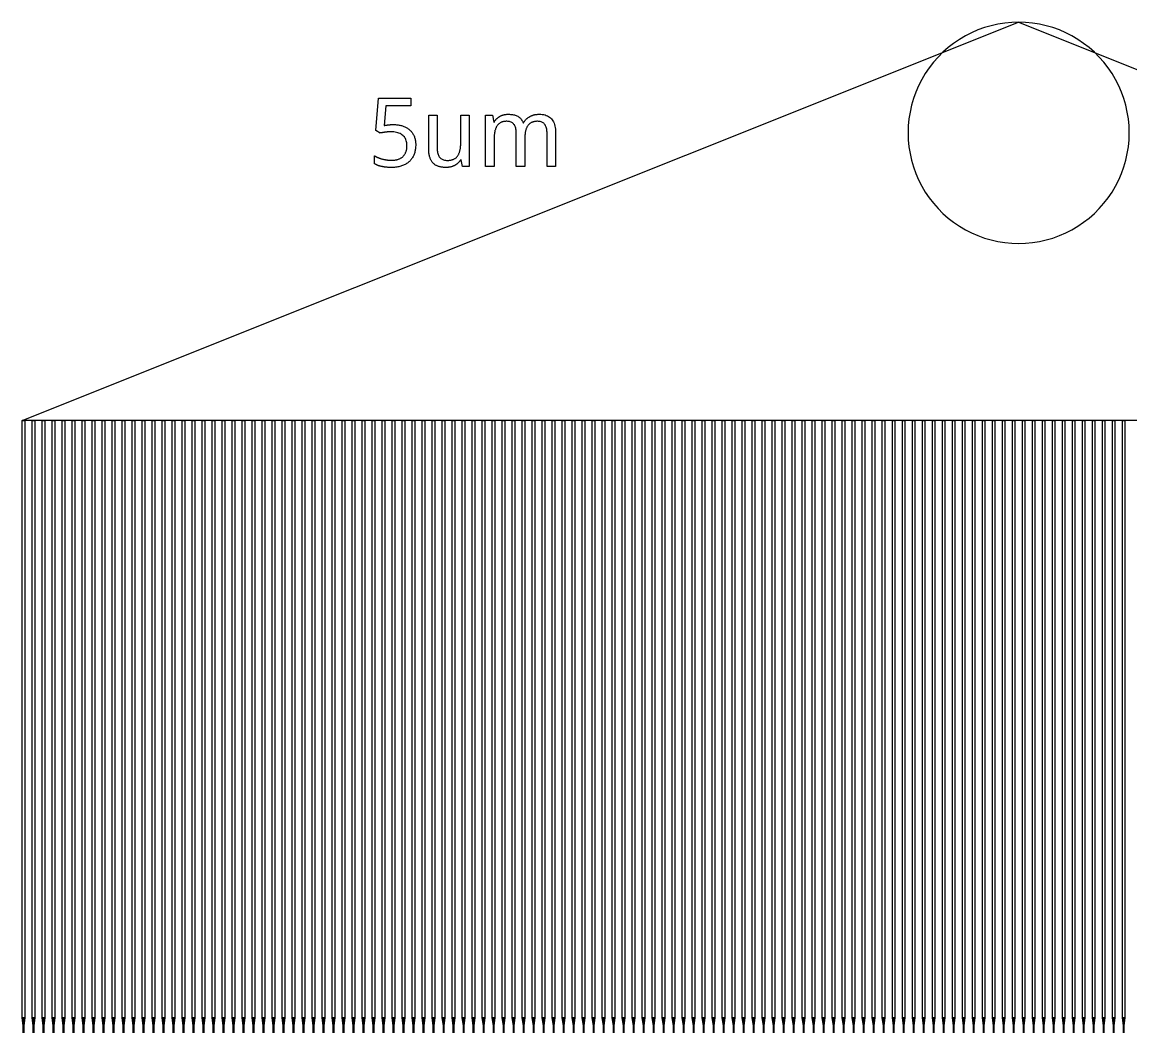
# Model space of a CAD drawing. Extents: x 0 to 762, y 0 to 762.
# Drawn here: x 266.5 to 393.9, y 379.9 to 495.3 of the extents above; entities that cross this region are included whole.
import ezdxf

# ---------------------------------------------------------------- set-up
doc = ezdxf.new("R2010")
doc.units = 0
doc.layers.get('0').update_dxf_attribs({"linetype": 'CONTINUOUS'})

msp = doc.modelspace()

# ---------------------------------------------------------------- linework, layer by layer
at = {"color": 0}
for points in [[(380.993, 495.29), (495.442, 449.572), (266.546, 449.572), (380.993, 495.29)], [(393.693, 482.592), (393.668, 483.389), (393.593, 484.183), (393.468, 484.971), (393.294, 485.75), (393.071, 486.515), (392.801, 487.267), (392.485, 487.999), (392.122, 488.71), (391.715, 489.396), (391.268, 490.056), (390.778, 490.686), (390.251, 491.285), (389.686, 491.849), (389.089, 492.376), (388.458, 492.865), (387.797, 493.314), (387.111, 493.719), (386.4, 494.082), (385.668, 494.399), (384.918, 494.669), (384.151, 494.892), (383.372, 495.067), (382.585, 495.19), (381.79, 495.265), (380.993, 495.29), (380.196, 495.265), (379.401, 495.19), (378.614, 495.067), (377.835, 494.892), (377.068, 494.669), (376.318, 494.399), (375.586, 494.082), (374.875, 493.719), (374.189, 493.314), (373.528, 492.865), (372.897, 492.376), (372.3, 491.849), (371.735, 491.285), (371.208, 490.686), (370.719, 490.056), (370.271, 489.396), (369.864, 488.71), (369.501, 487.999), (369.185, 487.267), (368.915, 486.515), (368.692, 485.75), (368.518, 484.971), (368.393, 484.183), (368.318, 483.389), (368.293, 482.592), (368.318, 481.794), (368.393, 481), (368.518, 480.211), (368.692, 479.433), (368.915, 478.667), (369.185, 477.917), (369.501, 477.183), (369.864, 476.474), (370.271, 475.786), (370.719, 475.126), (371.208, 474.496), (371.735, 473.897), (372.3, 473.333), (372.897, 472.806), (373.528, 472.317), (374.189, 471.868), (374.875, 471.463), (375.586, 471.1), (376.318, 470.783), (377.068, 470.512), (377.835, 470.29), (378.614, 470.117), (379.401, 469.992), (380.196, 469.917), (380.993, 469.892), (381.79, 469.917), (382.585, 469.992), (383.372, 470.117), (384.151, 470.29), (384.918, 470.512), (385.668, 470.783), (386.4, 471.1), (387.111, 471.463), (387.797, 471.868), (388.458, 472.317), (389.089, 472.806), (389.686, 473.333), (390.251, 473.897), (390.778, 474.496), (391.268, 475.126), (391.715, 475.786), (392.122, 476.474), (392.485, 477.183), (392.801, 477.917), (393.071, 478.667), (393.294, 479.433), (393.468, 480.211), (393.593, 481), (393.668, 481.794), (393.693, 482.592)], [(309.225, 483.536), (309.331, 483.535), (309.435, 483.531), (309.537, 483.524), (309.639, 483.512), (309.739, 483.499), (309.836, 483.482), (309.933, 483.463), (310.028, 483.44), (310.122, 483.415), (310.214, 483.386), (310.304, 483.356), (310.393, 483.322), (310.479, 483.286), (310.564, 483.247), (310.644, 483.206), (310.724, 483.16), (310.8, 483.113), (310.874, 483.061), (310.944, 483.008), (311.014, 482.951), (311.081, 482.892), (311.146, 482.829), (311.207, 482.764), (311.265, 482.697), (311.321, 482.626), (311.372, 482.553), (311.422, 482.476), (311.468, 482.397), (311.511, 482.315), (311.551, 482.232), (311.588, 482.144), (311.621, 482.054), (311.65, 481.961), (311.675, 481.867), (311.696, 481.768), (311.714, 481.668), (311.726, 481.564), (311.736, 481.458), (311.743, 481.349), (311.744, 481.238), (311.743, 481.117), (311.737, 480.997), (311.728, 480.882), (311.715, 480.768), (311.699, 480.657), (311.679, 480.547), (311.656, 480.442), (311.628, 480.338), (311.596, 480.236), (311.563, 480.136), (311.524, 480.04), (311.482, 479.947), (311.436, 479.857), (311.388, 479.769), (311.335, 479.686), (311.279, 479.604), (311.219, 479.526), (311.156, 479.451), (311.089, 479.379), (311.019, 479.31), (310.946, 479.243), (310.868, 479.181), (310.787, 479.121), (310.704, 479.064), (310.617, 479.01), (310.525, 478.96), (310.432, 478.912), (310.333, 478.868), (310.232, 478.826), (310.128, 478.789), (310.021, 478.754), (309.911, 478.725), (309.797, 478.699), (309.681, 478.675), (309.561, 478.656), (309.438, 478.64), (309.313, 478.628), (309.182, 478.618), (309.05, 478.613), (308.914, 478.611), (308.86, 478.611), (308.804, 478.613), (308.75, 478.614), (308.696, 478.615), (308.642, 478.618), (308.588, 478.621), (308.533, 478.625), (308.479, 478.629), (308.425, 478.633), (308.371, 478.637), (308.319, 478.644), (308.267, 478.65), (308.215, 478.657), (308.164, 478.664), (308.112, 478.672), (308.061, 478.681), (308.011, 478.689), (307.961, 478.699), (307.911, 478.708), (307.861, 478.718), (307.813, 478.729), (307.765, 478.739), (307.718, 478.75), (307.671, 478.762), (307.625, 478.775), (307.579, 478.789), (307.533, 478.803), (307.487, 478.817), (307.443, 478.832), (307.399, 478.847), (307.356, 478.864), (307.313, 478.881), (307.271, 478.899), (307.231, 478.917), (307.19, 478.935), (307.15, 478.954), (307.112, 478.974), (307.075, 478.993), (307.037, 479.014), (307.001, 479.036), (307.001, 479.96), (307.037, 479.935), (307.075, 479.911), (307.114, 479.887), (307.153, 479.865), (307.194, 479.843), (307.236, 479.821), (307.279, 479.8), (307.324, 479.779), (307.368, 479.758), (307.415, 479.739), (307.464, 479.721), (307.513, 479.701), (307.563, 479.685), (307.612, 479.667), (307.662, 479.65), (307.713, 479.635), (307.764, 479.619), (307.815, 479.606), (307.868, 479.592), (307.921, 479.578), (307.972, 479.565), (308.025, 479.553), (308.078, 479.542), (308.131, 479.531), (308.183, 479.521), (308.236, 479.511), (308.289, 479.501), (308.342, 479.492), (308.394, 479.483), (308.447, 479.476), (308.5, 479.469), (308.553, 479.464), (308.604, 479.46), (308.654, 479.456), (308.704, 479.451), (308.753, 479.449), (308.801, 479.447), (308.849, 479.444), (308.896, 479.444), (308.94, 479.444), (309.025, 479.444), (309.107, 479.447), (309.188, 479.453), (309.265, 479.46), (309.342, 479.468), (309.417, 479.479), (309.49, 479.492), (309.561, 479.506), (309.631, 479.522), (309.699, 479.54), (309.764, 479.563), (309.828, 479.586), (309.889, 479.611), (309.949, 479.639), (310.006, 479.669), (310.061, 479.701), (310.114, 479.736), (310.165, 479.772), (310.215, 479.811), (310.263, 479.851), (310.307, 479.894), (310.35, 479.94), (310.39, 479.988), (310.429, 480.037), (310.467, 480.089), (310.5, 480.142), (310.533, 480.199), (310.563, 480.256), (310.59, 480.317), (310.617, 480.378), (310.64, 480.443), (310.661, 480.51), (310.679, 480.579), (310.696, 480.651), (310.71, 480.725), (310.721, 480.801), (310.729, 480.881), (310.735, 480.961), (310.739, 481.044), (310.74, 481.131), (310.735, 481.281), (310.721, 481.424), (310.697, 481.558), (310.664, 481.686), (310.622, 481.807), (310.569, 481.921), (310.508, 482.026), (310.438, 482.125), (310.357, 482.217), (310.268, 482.301), (310.168, 482.379), (310.061, 482.449), (309.946, 482.51), (309.821, 482.563), (309.688, 482.607), (309.546, 482.644), (309.394, 482.672), (309.236, 482.693), (309.068, 482.706), (308.893, 482.71), (308.862, 482.71), (308.833, 482.708), (308.803, 482.708), (308.772, 482.707), (308.74, 482.706), (308.708, 482.704), (308.676, 482.701), (308.643, 482.699), (308.61, 482.696), (308.575, 482.693), (308.542, 482.692), (308.508, 482.689), (308.475, 482.686), (308.442, 482.683), (308.408, 482.681), (308.374, 482.676), (308.34, 482.674), (308.306, 482.669), (308.271, 482.665), (308.237, 482.661), (308.204, 482.657), (308.171, 482.653), (308.138, 482.647), (308.106, 482.643), (308.074, 482.639), (308.042, 482.633), (308.01, 482.628), (307.978, 482.624), (307.946, 482.618), (307.915, 482.613), (307.885, 482.608), (307.856, 482.604), (307.828, 482.6), (307.8, 482.596), (307.774, 482.592), (307.749, 482.588), (307.722, 482.583), (307.699, 482.578), (307.675, 482.574), (307.651, 482.569), (307.168, 482.876), (307.464, 486.571), (311.169, 486.571), (311.169, 485.679), (308.313, 485.679), (308.103, 483.429), (308.139, 483.436), (308.176, 483.443), (308.215, 483.449), (308.257, 483.456), (308.301, 483.463), (308.347, 483.469), (308.396, 483.476), (308.447, 483.485), (308.499, 483.492), (308.554, 483.499), (308.612, 483.506), (308.672, 483.512), (308.733, 483.518), (308.799, 483.524), (308.864, 483.528), (308.932, 483.531), (309.003, 483.533), (309.075, 483.535), (309.149, 483.536), (309.225, 483.536)], [(317.11, 478.718), (316.965, 479.508), (316.911, 479.508), (316.885, 479.463), (316.856, 479.418), (316.826, 479.375), (316.796, 479.333), (316.764, 479.292), (316.731, 479.253), (316.697, 479.214), (316.662, 479.176), (316.626, 479.14), (316.589, 479.106), (316.553, 479.072), (316.515, 479.04), (316.476, 479.01), (316.438, 478.981), (316.397, 478.953), (316.357, 478.925), (316.315, 478.899), (316.274, 478.874), (316.231, 478.849), (316.186, 478.826), (316.142, 478.806), (316.097, 478.785), (316.051, 478.767), (316.006, 478.749), (315.96, 478.732), (315.912, 478.717), (315.865, 478.701), (315.817, 478.689), (315.768, 478.676), (315.719, 478.665), (315.669, 478.654), (315.619, 478.646), (315.569, 478.637), (315.519, 478.631), (315.469, 478.625), (315.418, 478.619), (315.368, 478.617), (315.317, 478.614), (315.265, 478.611), (315.214, 478.611), (315.118, 478.613), (315.024, 478.617), (314.932, 478.622), (314.842, 478.631), (314.756, 478.642), (314.671, 478.656), (314.588, 478.672), (314.508, 478.69), (314.431, 478.711), (314.354, 478.735), (314.282, 478.761), (314.211, 478.79), (314.143, 478.821), (314.078, 478.856), (314.015, 478.893), (313.954, 478.933), (313.896, 478.976), (313.84, 479.022), (313.787, 479.071), (313.737, 479.121), (313.689, 479.175), (313.643, 479.232), (313.6, 479.293), (313.558, 479.356), (313.519, 479.421), (313.483, 479.489), (313.449, 479.561), (313.418, 479.635), (313.388, 479.713), (313.361, 479.793), (313.338, 479.876), (313.317, 479.963), (313.299, 480.051), (313.282, 480.144), (313.268, 480.24), (313.257, 480.339), (313.249, 480.44), (313.243, 480.546), (313.239, 480.654), (313.237, 480.765), (313.237, 484.617), (314.215, 484.617), (314.215, 480.818), (314.218, 480.682), (314.226, 480.553), (314.24, 480.431), (314.261, 480.317), (314.286, 480.208), (314.318, 480.107), (314.354, 480.012), (314.397, 479.925), (314.446, 479.844), (314.5, 479.771), (314.56, 479.706), (314.626, 479.646), (314.699, 479.593), (314.778, 479.549), (314.862, 479.51), (314.954, 479.478), (315.051, 479.454), (315.154, 479.436), (315.264, 479.426), (315.381, 479.422), (315.467, 479.424), (315.549, 479.428), (315.629, 479.435), (315.707, 479.444), (315.781, 479.457), (315.853, 479.472), (315.921, 479.49), (315.987, 479.511), (316.05, 479.535), (316.111, 479.563), (316.169, 479.592), (316.225, 479.624), (316.278, 479.657), (316.329, 479.694), (316.376, 479.733), (316.424, 479.776), (316.467, 479.821), (316.508, 479.868), (316.547, 479.918), (316.583, 479.969), (316.619, 480.026), (316.653, 480.085), (316.683, 480.146), (316.713, 480.21), (316.74, 480.275), (316.764, 480.343), (316.787, 480.414), (316.807, 480.488), (316.825, 480.564), (316.842, 480.642), (316.857, 480.722), (316.871, 480.806), (316.883, 480.89), (316.893, 480.978), (316.901, 481.068), (316.91, 481.161), (316.915, 481.256), (316.919, 481.353), (316.921, 481.453), (316.922, 481.554), (316.922, 484.617), (317.9, 484.617), (317.9, 478.718), (317.11, 478.718)], [(326.832, 478.718), (326.832, 482.517), (326.829, 482.653), (326.821, 482.782), (326.808, 482.904), (326.789, 483.018), (326.765, 483.126), (326.735, 483.228), (326.7, 483.322), (326.66, 483.41), (326.614, 483.49), (326.564, 483.564), (326.507, 483.629), (326.444, 483.689), (326.375, 483.742), (326.301, 483.786), (326.221, 483.825), (326.135, 483.857), (326.043, 483.881), (325.944, 483.899), (325.84, 483.908), (325.731, 483.912), (325.654, 483.911), (325.579, 483.907), (325.506, 483.901), (325.436, 483.892), (325.368, 483.881), (325.303, 483.867), (325.24, 483.85), (325.179, 483.831), (325.121, 483.808), (325.065, 483.783), (325.011, 483.758), (324.96, 483.729), (324.91, 483.699), (324.861, 483.665), (324.815, 483.629), (324.771, 483.59), (324.729, 483.55), (324.689, 483.507), (324.65, 483.461), (324.614, 483.412), (324.581, 483.364), (324.549, 483.311), (324.518, 483.257), (324.49, 483.2), (324.464, 483.14), (324.44, 483.079), (324.418, 483.014), (324.397, 482.947), (324.378, 482.878), (324.361, 482.806), (324.346, 482.733), (324.332, 482.658), (324.319, 482.581), (324.31, 482.5), (324.301, 482.418), (324.293, 482.333), (324.287, 482.247), (324.283, 482.158), (324.282, 482.067), (324.281, 481.974), (324.281, 478.718), (323.297, 478.718), (323.297, 482.517), (323.294, 482.653), (323.287, 482.782), (323.274, 482.904), (323.254, 483.019), (323.231, 483.126), (323.201, 483.228), (323.167, 483.322), (323.126, 483.41), (323.081, 483.49), (323.029, 483.564), (322.974, 483.629), (322.912, 483.689), (322.844, 483.742), (322.771, 483.787), (322.69, 483.825), (322.606, 483.857), (322.514, 483.881), (322.415, 483.899), (322.311, 483.91), (322.201, 483.912), (322.121, 483.911), (322.042, 483.907), (321.965, 483.9), (321.893, 483.89), (321.822, 483.878), (321.754, 483.863), (321.689, 483.844), (321.626, 483.824), (321.567, 483.8), (321.51, 483.772), (321.454, 483.743), (321.401, 483.711), (321.351, 483.676), (321.303, 483.64), (321.257, 483.6), (321.213, 483.557), (321.171, 483.511), (321.131, 483.464), (321.093, 483.412), (321.058, 483.36), (321.025, 483.303), (320.994, 483.244), (320.967, 483.183), (320.939, 483.121), (320.914, 483.054), (320.892, 482.986), (320.869, 482.915), (320.85, 482.842), (320.832, 482.767), (320.817, 482.688), (320.803, 482.607), (320.792, 482.524), (320.781, 482.439), (320.772, 482.351), (320.764, 482.261), (320.757, 482.168), (320.753, 482.074), (320.749, 481.976), (320.747, 481.876), (320.746, 481.775), (320.746, 478.718), (319.769, 478.718), (319.769, 484.617), (320.564, 484.617), (320.703, 483.821), (320.757, 483.821), (320.783, 483.867), (320.811, 483.911), (320.839, 483.954), (320.868, 483.996), (320.899, 484.036), (320.929, 484.075), (320.961, 484.113), (320.994, 484.15), (321.028, 484.185), (321.064, 484.218), (321.099, 484.253), (321.136, 484.285), (321.172, 484.317), (321.21, 484.347), (321.249, 484.376), (321.287, 484.404), (321.328, 484.431), (321.368, 484.456), (321.408, 484.481), (321.45, 484.503), (321.493, 484.525), (321.537, 484.546), (321.581, 484.565), (321.625, 484.585), (321.671, 484.601), (321.715, 484.618), (321.761, 484.632), (321.807, 484.646), (321.854, 484.658), (321.901, 484.669), (321.95, 484.681), (321.999, 484.689), (322.047, 484.697), (322.096, 484.704), (322.144, 484.71), (322.193, 484.715), (322.242, 484.719), (322.292, 484.721), (322.34, 484.724), (322.39, 484.724), (322.517, 484.721), (322.639, 484.714), (322.757, 484.703), (322.871, 484.686), (322.979, 484.664), (323.085, 484.639), (323.185, 484.608), (323.281, 484.572), (323.372, 484.532), (323.458, 484.488), (323.543, 484.438), (323.622, 484.382), (323.696, 484.321), (323.767, 484.256), (323.832, 484.183), (323.893, 484.107), (323.95, 484.025), (324.001, 483.938), (324.05, 483.844), (324.093, 483.746), (324.136, 483.746), (324.164, 483.796), (324.193, 483.844), (324.224, 483.892), (324.256, 483.938), (324.289, 483.981), (324.322, 484.024), (324.357, 484.065), (324.393, 484.106), (324.431, 484.144), (324.468, 484.181), (324.508, 484.217), (324.55, 484.251), (324.59, 484.285), (324.633, 484.317), (324.675, 484.347), (324.718, 484.376), (324.763, 484.406), (324.807, 484.432), (324.853, 484.457), (324.899, 484.482), (324.946, 484.506), (324.993, 484.529), (325.042, 484.55), (325.09, 484.571), (325.14, 484.589), (325.19, 484.607), (325.24, 484.624), (325.29, 484.639), (325.342, 484.651), (325.393, 484.664), (325.444, 484.676), (325.496, 484.686), (325.549, 484.694), (325.6, 484.703), (325.653, 484.708), (325.706, 484.714), (325.758, 484.718), (325.811, 484.721), (325.865, 484.724), (325.919, 484.724), (326.103, 484.718), (326.276, 484.703), (326.44, 484.678), (326.596, 484.642), (326.742, 484.594), (326.879, 484.537), (327.006, 484.471), (327.124, 484.393), (327.232, 484.306), (327.332, 484.208), (327.422, 484.1), (327.504, 483.979), (327.575, 483.846), (327.638, 483.701), (327.69, 483.543), (327.733, 483.374), (327.767, 483.19), (327.79, 482.996), (327.804, 482.789), (327.81, 482.569), (327.81, 478.718), (326.832, 478.718)], [(266.546, 449.572), (266.846, 449.572), (266.846, 380.993), (266.546, 380.993), (266.546, 449.572)], [(267.694, 449.572), (267.994, 449.572), (267.994, 380.993), (267.694, 380.993), (267.694, 449.572)], [(268.843, 449.572), (269.143, 449.572), (269.143, 380.993), (268.843, 380.993), (268.843, 449.572)], [(269.992, 449.572), (270.292, 449.572), (270.292, 380.993), (269.992, 380.993), (269.992, 449.572)], [(271.14, 449.572), (271.44, 449.572), (271.44, 380.993), (271.14, 380.993), (271.14, 449.572)], [(272.289, 449.572), (272.589, 449.572), (272.589, 380.993), (272.289, 380.993), (272.289, 449.572)], [(273.438, 449.572), (273.737, 449.572), (273.737, 380.993), (273.438, 380.993), (273.438, 449.572)], [(274.586, 449.572), (274.886, 449.572), (274.886, 380.993), (274.586, 380.993), (274.586, 449.572)], [(275.735, 449.572), (276.035, 449.572), (276.035, 380.993), (275.735, 380.993), (275.735, 449.572)], [(276.883, 449.572), (277.183, 449.572), (277.183, 380.993), (276.883, 380.993), (276.883, 449.572)], [(278.032, 449.572), (278.332, 449.572), (278.332, 380.993), (278.032, 380.993), (278.032, 449.572)], [(279.181, 449.572), (279.481, 449.572), (279.481, 380.993), (279.181, 380.993), (279.181, 449.572)], [(280.329, 449.572), (280.629, 449.572), (280.629, 380.993), (280.329, 380.993), (280.329, 449.572)], [(281.479, 449.572), (281.779, 449.572), (281.779, 380.993), (281.479, 380.993), (281.479, 449.572)], [(282.628, 449.572), (282.928, 449.572), (282.928, 380.993), (282.628, 380.993), (282.628, 449.572)], [(283.776, 449.572), (284.076, 449.572), (284.076, 380.993), (283.776, 380.993), (283.776, 449.572)], [(284.925, 449.572), (285.225, 449.572), (285.225, 380.993), (284.925, 380.993), (284.925, 449.572)], [(286.074, 449.572), (286.374, 449.572), (286.374, 380.993), (286.074, 380.993), (286.074, 449.572)], [(287.222, 449.572), (287.522, 449.572), (287.522, 380.993), (287.222, 380.993), (287.222, 449.572)], [(288.371, 449.572), (288.671, 449.572), (288.671, 380.993), (288.371, 380.993), (288.371, 449.572)], [(289.519, 449.572), (289.819, 449.572), (289.819, 380.993), (289.519, 380.993), (289.519, 449.572)], [(290.668, 449.572), (290.968, 449.572), (290.968, 380.993), (290.668, 380.993), (290.668, 449.572)], [(291.817, 449.572), (292.117, 449.572), (292.117, 380.993), (291.817, 380.993), (291.817, 449.572)], [(292.965, 449.572), (293.265, 449.572), (293.265, 380.993), (292.965, 380.993), (292.965, 449.572)], [(294.114, 449.572), (294.414, 449.572), (294.414, 380.993), (294.114, 380.993), (294.114, 449.572)], [(295.264, 449.572), (295.564, 449.572), (295.564, 380.993), (295.264, 380.993), (295.264, 449.572)], [(296.412, 449.572), (296.713, 449.572), (296.713, 380.993), (296.412, 380.993), (296.412, 449.572)], [(297.561, 449.572), (297.861, 449.572), (297.861, 380.993), (297.561, 380.993), (297.561, 449.572)], [(298.71, 449.572), (299.01, 449.572), (299.01, 380.993), (298.71, 380.993), (298.71, 449.572)], [(299.858, 449.572), (300.158, 449.572), (300.158, 380.993), (299.858, 380.993), (299.858, 449.572)], [(301.007, 449.572), (301.307, 449.572), (301.307, 380.993), (301.007, 380.993), (301.007, 449.572)], [(302.156, 449.572), (302.456, 449.572), (302.456, 380.993), (302.156, 380.993), (302.156, 449.572)], [(303.304, 449.572), (303.604, 449.572), (303.604, 380.993), (303.304, 380.993), (303.304, 449.572)], [(304.453, 449.572), (304.753, 449.572), (304.753, 380.993), (304.453, 380.993), (304.453, 449.572)], [(305.601, 449.572), (305.901, 449.572), (305.901, 380.993), (305.601, 380.993), (305.601, 449.572)], [(306.75, 449.572), (307.05, 449.572), (307.05, 380.993), (306.75, 380.993), (306.75, 449.572)], [(307.899, 449.572), (308.199, 449.572), (308.199, 380.993), (307.899, 380.993), (307.899, 449.572)], [(309.047, 449.572), (309.349, 449.572), (309.349, 380.993), (309.047, 380.993), (309.047, 449.572)], [(310.197, 449.572), (310.497, 449.572), (310.497, 380.993), (310.197, 380.993), (310.197, 449.572)], [(311.346, 449.572), (311.646, 449.572), (311.646, 380.993), (311.346, 380.993), (311.346, 449.572)], [(312.494, 449.572), (312.794, 449.572), (312.794, 380.993), (312.494, 380.993), (312.494, 449.572)], [(313.643, 449.572), (313.943, 449.572), (313.943, 380.993), (313.643, 380.993), (313.643, 449.572)], [(314.792, 449.572), (315.092, 449.572), (315.092, 380.993), (314.792, 380.993), (314.792, 449.572)], [(315.94, 449.572), (316.24, 449.572), (316.24, 380.993), (315.94, 380.993), (315.94, 449.572)], [(317.089, 449.572), (317.389, 449.572), (317.389, 380.993), (317.089, 380.993), (317.089, 449.572)], [(318.237, 449.572), (318.537, 449.572), (318.537, 380.993), (318.237, 380.993), (318.237, 449.572)], [(319.386, 449.572), (319.686, 449.572), (319.686, 380.993), (319.386, 380.993), (319.386, 449.572)], [(320.535, 449.572), (320.835, 449.572), (320.835, 380.993), (320.535, 380.993), (320.535, 449.572)], [(321.683, 449.572), (321.983, 449.572), (321.983, 380.993), (321.683, 380.993), (321.683, 449.572)], [(322.832, 449.572), (323.132, 449.572), (323.132, 380.993), (322.832, 380.993), (322.832, 449.572)], [(323.982, 449.572), (324.282, 449.572), (324.282, 380.993), (323.982, 380.993), (323.982, 449.572)], [(325.131, 449.572), (325.431, 449.572), (325.431, 380.993), (325.131, 380.993), (325.131, 449.572)], [(326.279, 449.572), (326.579, 449.572), (326.579, 380.993), (326.279, 380.993), (326.279, 449.572)], [(327.428, 449.572), (327.728, 449.572), (327.728, 380.993), (327.428, 380.993), (327.428, 449.572)], [(328.576, 449.572), (328.876, 449.572), (328.876, 380.993), (328.576, 380.993), (328.576, 449.572)], [(329.725, 449.572), (330.025, 449.572), (330.025, 380.993), (329.725, 380.993), (329.725, 449.572)], [(330.874, 449.572), (331.174, 449.572), (331.174, 380.993), (330.874, 380.993), (330.874, 449.572)], [(332.022, 449.572), (332.322, 449.572), (332.322, 380.993), (332.022, 380.993), (332.022, 449.572)], [(333.171, 449.572), (333.471, 449.572), (333.471, 380.993), (333.171, 380.993), (333.171, 449.572)], [(334.319, 449.572), (334.619, 449.572), (334.619, 380.993), (334.319, 380.993), (334.319, 449.572)], [(335.468, 449.572), (335.768, 449.572), (335.768, 380.993), (335.468, 380.993), (335.468, 449.572)], [(336.617, 449.572), (336.917, 449.572), (336.917, 380.993), (336.617, 380.993), (336.617, 449.572)], [(337.765, 449.572), (338.067, 449.572), (338.067, 380.993), (337.765, 380.993), (337.765, 449.572)], [(338.915, 449.572), (339.215, 449.572), (339.215, 380.993), (338.915, 380.993), (338.915, 449.572)], [(340.064, 449.572), (340.364, 449.572), (340.364, 380.993), (340.064, 380.993), (340.064, 449.572)], [(341.213, 449.572), (341.513, 449.572), (341.513, 380.993), (341.213, 380.993), (341.213, 449.572)], [(342.361, 449.572), (342.661, 449.572), (342.661, 380.993), (342.361, 380.993), (342.361, 449.572)], [(343.51, 449.572), (343.81, 449.572), (343.81, 380.993), (343.51, 380.993), (343.51, 449.572)], [(344.658, 449.572), (344.958, 449.572), (344.958, 380.993), (344.658, 380.993), (344.658, 449.572)], [(345.807, 449.572), (346.107, 449.572), (346.107, 380.993), (345.807, 380.993), (345.807, 449.572)], [(346.956, 449.572), (347.256, 449.572), (347.256, 380.993), (346.956, 380.993), (346.956, 449.572)], [(348.104, 449.572), (348.404, 449.572), (348.404, 380.993), (348.104, 380.993), (348.104, 449.572)], [(349.253, 449.572), (349.553, 449.572), (349.553, 380.993), (349.253, 380.993), (349.253, 449.572)], [(350.401, 449.572), (350.701, 449.572), (350.701, 380.993), (350.401, 380.993), (350.401, 449.572)], [(351.55, 449.572), (351.85, 449.572), (351.85, 380.993), (351.55, 380.993), (351.55, 449.572)], [(352.7, 449.572), (353, 449.572), (353, 380.993), (352.7, 380.993), (352.7, 449.572)], [(353.849, 449.572), (354.149, 449.572), (354.149, 380.993), (353.849, 380.993), (353.849, 449.572)], [(354.997, 449.572), (355.297, 449.572), (355.297, 380.993), (354.997, 380.993), (354.997, 449.572)], [(356.146, 449.572), (356.446, 449.572), (356.446, 380.993), (356.146, 380.993), (356.146, 449.572)], [(357.294, 449.572), (357.594, 449.572), (357.594, 380.993), (357.294, 380.993), (357.294, 449.572)], [(358.443, 449.572), (358.743, 449.572), (358.743, 380.993), (358.443, 380.993), (358.443, 449.572)], [(359.592, 449.572), (359.892, 449.572), (359.892, 380.993), (359.592, 380.993), (359.592, 449.572)], [(360.74, 449.572), (361.04, 449.572), (361.04, 380.993), (360.74, 380.993), (360.74, 449.572)], [(361.889, 449.572), (362.189, 449.572), (362.189, 380.993), (361.889, 380.993), (361.889, 449.572)], [(363.037, 449.572), (363.338, 449.572), (363.338, 380.993), (363.037, 380.993), (363.037, 449.572)], [(364.186, 449.572), (364.486, 449.572), (364.486, 380.993), (364.186, 380.993), (364.186, 449.572)], [(365.335, 449.572), (365.635, 449.572), (365.635, 380.993), (365.335, 380.993), (365.335, 449.572)], [(366.485, 449.572), (366.785, 449.572), (366.785, 380.993), (366.485, 380.993), (366.485, 449.572)], [(367.633, 449.572), (367.933, 449.572), (367.933, 380.993), (367.633, 380.993), (367.633, 449.572)], [(368.782, 449.572), (369.082, 449.572), (369.082, 380.993), (368.782, 380.993), (368.782, 449.572)], [(369.931, 449.572), (370.231, 449.572), (370.231, 380.993), (369.931, 380.993), (369.931, 449.572)], [(371.079, 449.572), (371.379, 449.572), (371.379, 380.993), (371.079, 380.993), (371.079, 449.572)], [(372.228, 449.572), (372.528, 449.572), (372.528, 380.993), (372.228, 380.993), (372.228, 449.572)], [(373.376, 449.572), (373.676, 449.572), (373.676, 380.993), (373.376, 380.993), (373.376, 449.572)], [(374.525, 449.572), (374.825, 449.572), (374.825, 380.993), (374.525, 380.993), (374.525, 449.572)], [(375.674, 449.572), (375.974, 449.572), (375.974, 380.993), (375.674, 380.993), (375.674, 449.572)], [(376.822, 449.572), (377.122, 449.572), (377.122, 380.993), (376.822, 380.993), (376.822, 449.572)], [(377.971, 449.572), (378.271, 449.572), (378.271, 380.993), (377.971, 380.993), (377.971, 449.572)], [(379.119, 449.572), (379.419, 449.572), (379.419, 380.993), (379.119, 380.993), (379.119, 449.572)], [(380.268, 449.572), (380.568, 449.572), (380.568, 380.993), (380.268, 380.993), (380.268, 449.572)], [(381.418, 449.572), (381.718, 449.572), (381.718, 380.993), (381.418, 380.993), (381.418, 449.572)], [(382.567, 449.572), (382.867, 449.572), (382.867, 380.993), (382.567, 380.993), (382.567, 449.572)], [(383.715, 449.572), (384.015, 449.572), (384.015, 380.993), (383.715, 380.993), (383.715, 449.572)], [(384.864, 449.572), (385.164, 449.572), (385.164, 380.993), (384.864, 380.993), (384.864, 449.572)], [(386.013, 449.572), (386.313, 449.572), (386.313, 380.993), (386.013, 380.993), (386.013, 449.572)], [(387.161, 449.572), (387.461, 449.572), (387.461, 380.993), (387.161, 380.993), (387.161, 449.572)], [(388.31, 449.572), (388.61, 449.572), (388.61, 380.993), (388.31, 380.993), (388.31, 449.572)], [(389.458, 449.572), (389.758, 449.572), (389.758, 380.993), (389.458, 380.993), (389.458, 449.572)], [(390.607, 449.572), (390.907, 449.572), (390.907, 380.993), (390.607, 380.993), (390.607, 449.572)], [(391.756, 449.572), (392.056, 449.572), (392.056, 380.993), (391.756, 380.993), (391.756, 449.572)], [(392.904, 449.572), (393.204, 449.572), (393.204, 380.993), (392.904, 380.993), (392.904, 449.572)], [(266.546, 380.993), (266.846, 380.993), (266.721, 380.093), (266.671, 380.093), (266.546, 380.993)], [(266.671, 380.993), (266.721, 380.993), (266.721, 378.893), (266.671, 378.893), (266.671, 380.993)], [(267.694, 380.993), (267.994, 380.993), (267.869, 380.093), (267.819, 380.093), (267.694, 380.993)], [(267.819, 380.993), (267.869, 380.993), (267.869, 378.893), (267.819, 378.893), (267.819, 380.993)], [(268.843, 380.993), (269.143, 380.993), (269.018, 380.093), (268.968, 380.093), (268.843, 380.993)], [(268.968, 380.993), (269.018, 380.993), (269.018, 378.893), (268.968, 378.893), (268.968, 380.993)], [(269.992, 380.993), (270.292, 380.993), (270.167, 380.093), (270.117, 380.093), (269.992, 380.993)], [(270.117, 380.993), (270.167, 380.993), (270.167, 378.893), (270.117, 378.893), (270.117, 380.993)], [(271.14, 380.993), (271.44, 380.993), (271.315, 380.093), (271.265, 380.093), (271.14, 380.993)], [(271.265, 380.993), (271.315, 380.993), (271.315, 378.893), (271.265, 378.893), (271.265, 380.993)], [(272.289, 380.993), (272.589, 380.993), (272.464, 380.093), (272.414, 380.093), (272.289, 380.993)], [(272.414, 380.993), (272.464, 380.993), (272.464, 378.893), (272.414, 378.893), (272.414, 380.993)], [(273.438, 380.993), (273.737, 380.993), (273.612, 380.093), (273.563, 380.093), (273.438, 380.993)], [(273.563, 380.993), (273.612, 380.993), (273.612, 378.893), (273.563, 378.893), (273.563, 380.993)], [(274.586, 380.993), (274.886, 380.993), (274.761, 380.093), (274.711, 380.093), (274.586, 380.993)], [(274.711, 380.993), (274.761, 380.993), (274.761, 378.893), (274.711, 378.893), (274.711, 380.993)], [(275.735, 380.993), (276.035, 380.993), (275.91, 380.093), (275.86, 380.093), (275.735, 380.993)], [(275.86, 380.993), (275.91, 380.993), (275.91, 378.893), (275.86, 378.893), (275.86, 380.993)], [(276.883, 380.993), (277.183, 380.993), (277.058, 380.093), (277.008, 380.093), (276.883, 380.993)], [(277.008, 380.993), (277.058, 380.993), (277.058, 378.893), (277.008, 378.893), (277.008, 380.993)], [(278.032, 380.993), (278.332, 380.993), (278.207, 380.093), (278.157, 380.093), (278.032, 380.993)], [(278.157, 380.993), (278.207, 380.993), (278.207, 378.893), (278.157, 378.893), (278.157, 380.993)], [(279.181, 380.993), (279.481, 380.993), (279.356, 380.093), (279.306, 380.093), (279.181, 380.993)], [(279.306, 380.993), (279.356, 380.993), (279.356, 378.893), (279.306, 378.893), (279.306, 380.993)], [(280.329, 380.993), (280.629, 380.993), (280.504, 380.093), (280.454, 380.093), (280.329, 380.993)], [(280.454, 380.993), (280.504, 380.993), (280.504, 378.893), (280.454, 378.893), (280.454, 380.993)], [(281.479, 380.993), (281.779, 380.993), (281.654, 380.093), (281.604, 380.093), (281.479, 380.993)], [(281.604, 380.993), (281.654, 380.993), (281.654, 378.893), (281.604, 378.893), (281.604, 380.993)], [(282.628, 380.993), (282.928, 380.993), (282.803, 380.093), (282.753, 380.093), (282.628, 380.993)], [(282.753, 380.993), (282.803, 380.993), (282.803, 378.893), (282.753, 378.893), (282.753, 380.993)], [(283.776, 380.993), (284.076, 380.993), (283.951, 380.093), (283.901, 380.093), (283.776, 380.993)], [(283.901, 380.993), (283.951, 380.993), (283.951, 378.893), (283.901, 378.893), (283.901, 380.993)], [(284.925, 380.993), (285.225, 380.993), (285.1, 380.093), (285.05, 380.093), (284.925, 380.993)], [(285.05, 380.993), (285.1, 380.993), (285.1, 378.893), (285.05, 378.893), (285.05, 380.993)], [(286.074, 380.993), (286.374, 380.993), (286.249, 380.093), (286.199, 380.093), (286.074, 380.993)], [(286.199, 380.993), (286.249, 380.993), (286.249, 378.893), (286.199, 378.893), (286.199, 380.993)], [(287.222, 380.993), (287.522, 380.993), (287.397, 380.093), (287.347, 380.093), (287.222, 380.993)], [(287.347, 380.993), (287.397, 380.993), (287.397, 378.893), (287.347, 378.893), (287.347, 380.993)], [(288.371, 380.993), (288.671, 380.993), (288.546, 380.093), (288.496, 380.093), (288.371, 380.993)], [(288.496, 380.993), (288.546, 380.993), (288.546, 378.893), (288.496, 378.893), (288.496, 380.993)], [(289.519, 380.993), (289.819, 380.993), (289.694, 380.093), (289.644, 380.093), (289.519, 380.993)], [(289.644, 380.993), (289.694, 380.993), (289.694, 378.893), (289.644, 378.893), (289.644, 380.993)], [(290.668, 380.993), (290.968, 380.993), (290.843, 380.093), (290.793, 380.093), (290.668, 380.993)], [(290.793, 380.993), (290.843, 380.993), (290.843, 378.893), (290.793, 378.893), (290.793, 380.993)], [(291.817, 380.993), (292.117, 380.993), (291.992, 380.093), (291.942, 380.093), (291.817, 380.993)], [(291.942, 380.993), (291.992, 380.993), (291.992, 378.893), (291.942, 378.893), (291.942, 380.993)], [(292.965, 380.993), (293.265, 380.993), (293.14, 380.093), (293.09, 380.093), (292.965, 380.993)], [(293.09, 380.993), (293.14, 380.993), (293.14, 378.893), (293.09, 378.893), (293.09, 380.993)], [(294.114, 380.993), (294.414, 380.993), (294.289, 380.093), (294.239, 380.093), (294.114, 380.993)], [(294.239, 380.993), (294.289, 380.993), (294.289, 378.893), (294.239, 378.893), (294.239, 380.993)], [(295.264, 380.993), (295.564, 380.993), (295.439, 380.093), (295.388, 380.093), (295.264, 380.993)], [(295.388, 380.993), (295.439, 380.993), (295.439, 378.893), (295.388, 378.893), (295.388, 380.993)], [(296.412, 380.993), (296.713, 380.993), (296.588, 380.093), (296.537, 380.093), (296.412, 380.993)], [(296.537, 380.993), (296.588, 380.993), (296.588, 378.893), (296.537, 378.893), (296.537, 380.993)], [(297.561, 380.993), (297.861, 380.993), (297.736, 380.093), (297.686, 380.093), (297.561, 380.993)], [(297.686, 380.993), (297.736, 380.993), (297.736, 378.893), (297.686, 378.893), (297.686, 380.993)], [(298.71, 380.993), (299.01, 380.993), (298.885, 380.093), (298.835, 380.093), (298.71, 380.993)], [(298.835, 380.993), (298.885, 380.993), (298.885, 378.893), (298.835, 378.893), (298.835, 380.993)], [(299.858, 380.993), (300.158, 380.993), (300.033, 380.093), (299.983, 380.093), (299.858, 380.993)], [(299.983, 380.993), (300.033, 380.993), (300.033, 378.893), (299.983, 378.893), (299.983, 380.993)], [(301.007, 380.993), (301.307, 380.993), (301.182, 380.093), (301.132, 380.093), (301.007, 380.993)], [(301.132, 380.993), (301.182, 380.993), (301.182, 378.893), (301.132, 378.893), (301.132, 380.993)], [(302.156, 380.993), (302.456, 380.993), (302.331, 380.093), (302.281, 380.093), (302.156, 380.993)], [(302.281, 380.993), (302.331, 380.993), (302.331, 378.893), (302.281, 378.893), (302.281, 380.993)], [(303.304, 380.993), (303.604, 380.993), (303.479, 380.093), (303.429, 380.093), (303.304, 380.993)], [(303.429, 380.993), (303.479, 380.993), (303.479, 378.893), (303.429, 378.893), (303.429, 380.993)], [(304.453, 380.993), (304.753, 380.993), (304.628, 380.093), (304.578, 380.093), (304.453, 380.993)], [(304.578, 380.993), (304.628, 380.993), (304.628, 378.893), (304.578, 378.893), (304.578, 380.993)], [(305.601, 380.993), (305.901, 380.993), (305.776, 380.093), (305.726, 380.093), (305.601, 380.993)], [(305.726, 380.993), (305.776, 380.993), (305.776, 378.893), (305.726, 378.893), (305.726, 380.993)], [(306.75, 380.993), (307.05, 380.993), (306.925, 380.093), (306.875, 380.093), (306.75, 380.993)], [(306.875, 380.993), (306.925, 380.993), (306.925, 378.893), (306.875, 378.893), (306.875, 380.993)], [(307.899, 380.993), (308.199, 380.993), (308.074, 380.093), (308.024, 380.093), (307.899, 380.993)], [(308.024, 380.993), (308.074, 380.993), (308.074, 378.893), (308.024, 378.893), (308.024, 380.993)], [(309.047, 380.993), (309.347, 380.993), (309.222, 380.093), (309.172, 380.093), (309.047, 380.993)], [(309.172, 380.993), (309.224, 380.993), (309.224, 378.893), (309.172, 378.893), (309.172, 380.993)], [(310.197, 380.993), (310.497, 380.993), (310.372, 380.093), (310.322, 380.093), (310.197, 380.993)], [(310.322, 380.993), (310.372, 380.993), (310.372, 378.893), (310.322, 378.893), (310.322, 380.993)], [(311.346, 380.993), (311.646, 380.993), (311.521, 380.093), (311.471, 380.093), (311.346, 380.993)], [(311.471, 380.993), (311.521, 380.993), (311.521, 378.893), (311.471, 378.893), (311.471, 380.993)], [(312.494, 380.993), (312.794, 380.993), (312.669, 380.093), (312.619, 380.093), (312.494, 380.993)], [(312.619, 380.993), (312.669, 380.993), (312.669, 378.893), (312.619, 378.893), (312.619, 380.993)], [(313.643, 380.993), (313.943, 380.993), (313.818, 380.093), (313.768, 380.093), (313.643, 380.993)], [(313.768, 380.993), (313.818, 380.993), (313.818, 378.893), (313.768, 378.893), (313.768, 380.993)], [(314.792, 380.993), (315.092, 380.993), (314.967, 380.093), (314.917, 380.093), (314.792, 380.993)], [(314.917, 380.993), (314.967, 380.993), (314.967, 378.893), (314.917, 378.893), (314.917, 380.993)], [(315.94, 380.993), (316.24, 380.993), (316.115, 380.093), (316.065, 380.093), (315.94, 380.993)], [(316.065, 380.993), (316.115, 380.993), (316.115, 378.893), (316.065, 378.893), (316.065, 380.993)], [(317.089, 380.993), (317.389, 380.993), (317.264, 380.093), (317.214, 380.093), (317.089, 380.993)], [(317.214, 380.993), (317.264, 380.993), (317.264, 378.893), (317.214, 378.893), (317.214, 380.993)], [(318.237, 380.993), (318.537, 380.993), (318.412, 380.093), (318.362, 380.093), (318.237, 380.993)], [(318.362, 380.993), (318.412, 380.993), (318.412, 378.893), (318.362, 378.893), (318.362, 380.993)], [(319.386, 380.993), (319.686, 380.993), (319.561, 380.093), (319.511, 380.093), (319.386, 380.993)], [(319.511, 380.993), (319.561, 380.993), (319.561, 378.893), (319.511, 378.893), (319.511, 380.993)], [(320.535, 380.993), (320.835, 380.993), (320.71, 380.093), (320.66, 380.093), (320.535, 380.993)], [(320.66, 380.993), (320.71, 380.993), (320.71, 378.893), (320.66, 378.893), (320.66, 380.993)], [(321.683, 380.993), (321.983, 380.993), (321.858, 380.093), (321.808, 380.093), (321.683, 380.993)], [(321.808, 380.993), (321.858, 380.993), (321.858, 378.893), (321.808, 378.893), (321.808, 380.993)], [(322.832, 380.993), (323.132, 380.993), (323.007, 380.093), (322.957, 380.093), (322.832, 380.993)], [(322.957, 380.993), (323.007, 380.993), (323.007, 378.893), (322.957, 378.893), (322.957, 380.993)], [(323.982, 380.993), (324.282, 380.993), (324.157, 380.093), (324.107, 380.093), (323.982, 380.993)], [(324.107, 380.993), (324.157, 380.993), (324.157, 378.893), (324.107, 378.893), (324.107, 380.993)], [(325.131, 380.993), (325.431, 380.993), (325.306, 380.093), (325.256, 380.093), (325.131, 380.993)], [(325.256, 380.993), (325.306, 380.993), (325.306, 378.893), (325.256, 378.893), (325.256, 380.993)], [(326.279, 380.993), (326.579, 380.993), (326.454, 380.093), (326.404, 380.093), (326.279, 380.993)], [(326.404, 380.993), (326.454, 380.993), (326.454, 378.893), (326.404, 378.893), (326.404, 380.993)], [(327.428, 380.993), (327.728, 380.993), (327.603, 380.093), (327.553, 380.093), (327.428, 380.993)], [(327.553, 380.993), (327.603, 380.993), (327.603, 378.893), (327.553, 378.893), (327.553, 380.993)], [(328.576, 380.993), (328.876, 380.993), (328.751, 380.093), (328.701, 380.093), (328.576, 380.993)], [(328.701, 380.993), (328.751, 380.993), (328.751, 378.893), (328.701, 378.893), (328.701, 380.993)], [(329.725, 380.993), (330.025, 380.993), (329.9, 380.093), (329.85, 380.093), (329.725, 380.993)], [(329.85, 380.993), (329.9, 380.993), (329.9, 378.893), (329.85, 378.893), (329.85, 380.993)], [(330.874, 380.993), (331.174, 380.993), (331.049, 380.093), (330.999, 380.093), (330.874, 380.993)], [(330.999, 380.993), (331.049, 380.993), (331.049, 378.893), (330.999, 378.893), (330.999, 380.993)], [(332.022, 380.993), (332.322, 380.993), (332.197, 380.093), (332.147, 380.093), (332.022, 380.993)], [(332.147, 380.993), (332.197, 380.993), (332.197, 378.893), (332.147, 378.893), (332.147, 380.993)], [(333.171, 380.993), (333.471, 380.993), (333.346, 380.093), (333.296, 380.093), (333.171, 380.993)], [(333.296, 380.993), (333.346, 380.993), (333.346, 378.893), (333.296, 378.893), (333.296, 380.993)], [(334.319, 380.993), (334.619, 380.993), (334.494, 380.093), (334.444, 380.093), (334.319, 380.993)], [(334.444, 380.993), (334.494, 380.993), (334.494, 378.893), (334.444, 378.893), (334.444, 380.993)], [(335.468, 380.993), (335.768, 380.993), (335.643, 380.093), (335.593, 380.093), (335.468, 380.993)], [(335.593, 380.993), (335.643, 380.993), (335.643, 378.893), (335.593, 378.893), (335.593, 380.993)], [(336.617, 380.993), (336.917, 380.993), (336.792, 380.093), (336.742, 380.093), (336.617, 380.993)], [(336.742, 380.993), (336.792, 380.993), (336.792, 378.893), (336.742, 378.893), (336.742, 380.993)], [(337.765, 380.993), (338.067, 380.993), (337.942, 380.093), (337.89, 380.093), (337.765, 380.993)], [(337.89, 380.993), (337.942, 380.993), (337.942, 378.893), (337.89, 378.893), (337.89, 380.993)], [(338.915, 380.993), (339.215, 380.993), (339.09, 380.093), (339.04, 380.093), (338.915, 380.993)], [(339.04, 380.993), (339.09, 380.993), (339.09, 378.893), (339.04, 378.893), (339.04, 380.993)], [(340.064, 380.993), (340.364, 380.993), (340.239, 380.093), (340.189, 380.093), (340.064, 380.993)], [(340.189, 380.993), (340.239, 380.993), (340.239, 378.893), (340.189, 378.893), (340.189, 380.993)], [(341.213, 380.993), (341.513, 380.993), (341.388, 380.093), (341.338, 380.093), (341.213, 380.993)], [(341.338, 380.993), (341.388, 380.993), (341.388, 378.893), (341.338, 378.893), (341.338, 380.993)], [(342.361, 380.993), (342.661, 380.993), (342.536, 380.093), (342.486, 380.093), (342.361, 380.993)], [(342.486, 380.993), (342.536, 380.993), (342.536, 378.893), (342.486, 378.893), (342.486, 380.993)], [(343.51, 380.993), (343.81, 380.993), (343.685, 380.093), (343.635, 380.093), (343.51, 380.993)], [(343.635, 380.993), (343.685, 380.993), (343.685, 378.893), (343.635, 378.893), (343.635, 380.993)], [(344.658, 380.993), (344.958, 380.993), (344.833, 380.093), (344.783, 380.093), (344.658, 380.993)], [(344.783, 380.993), (344.833, 380.993), (344.833, 378.893), (344.783, 378.893), (344.783, 380.993)], [(345.807, 380.993), (346.107, 380.993), (345.982, 380.093), (345.932, 380.093), (345.807, 380.993)], [(345.932, 380.993), (345.982, 380.993), (345.982, 378.893), (345.932, 378.893), (345.932, 380.993)], [(346.956, 380.993), (347.256, 380.993), (347.131, 380.093), (347.081, 380.093), (346.956, 380.993)], [(347.081, 380.993), (347.131, 380.993), (347.131, 378.893), (347.081, 378.893), (347.081, 380.993)], [(348.104, 380.993), (348.404, 380.993), (348.279, 380.093), (348.229, 380.093), (348.104, 380.993)], [(348.229, 380.993), (348.279, 380.993), (348.279, 378.893), (348.229, 378.893), (348.229, 380.993)], [(349.253, 380.993), (349.553, 380.993), (349.428, 380.093), (349.378, 380.093), (349.253, 380.993)], [(349.378, 380.993), (349.428, 380.993), (349.428, 378.893), (349.378, 378.893), (349.378, 380.993)], [(350.401, 380.993), (350.701, 380.993), (350.576, 380.093), (350.526, 380.093), (350.401, 380.993)], [(350.526, 380.993), (350.576, 380.993), (350.576, 378.893), (350.526, 378.893), (350.526, 380.993)], [(351.55, 380.993), (351.85, 380.993), (351.725, 380.093), (351.675, 380.093), (351.55, 380.993)], [(351.675, 380.993), (351.725, 380.993), (351.725, 378.893), (351.675, 378.893), (351.675, 380.993)], [(352.7, 380.993), (353, 380.993), (352.875, 380.093), (352.825, 380.093), (352.7, 380.993)], [(352.825, 380.993), (352.875, 380.993), (352.875, 378.893), (352.825, 378.893), (352.825, 380.993)], [(353.849, 380.993), (354.149, 380.993), (354.024, 380.093), (353.974, 380.093), (353.849, 380.993)], [(353.974, 380.993), (354.024, 380.993), (354.024, 378.893), (353.974, 378.893), (353.974, 380.993)], [(354.997, 380.993), (355.297, 380.993), (355.172, 380.093), (355.122, 380.093), (354.997, 380.993)], [(355.122, 380.993), (355.172, 380.993), (355.172, 378.893), (355.122, 378.893), (355.122, 380.993)], [(356.146, 380.993), (356.446, 380.993), (356.321, 380.093), (356.271, 380.093), (356.146, 380.993)], [(356.271, 380.993), (356.321, 380.993), (356.321, 378.893), (356.271, 378.893), (356.271, 380.993)], [(357.294, 380.993), (357.594, 380.993), (357.469, 380.093), (357.419, 380.093), (357.294, 380.993)], [(357.419, 380.993), (357.469, 380.993), (357.469, 378.893), (357.419, 378.893), (357.419, 380.993)], [(358.443, 380.993), (358.743, 380.993), (358.618, 380.093), (358.568, 380.093), (358.443, 380.993)], [(358.568, 380.993), (358.618, 380.993), (358.618, 378.893), (358.568, 378.893), (358.568, 380.993)], [(359.592, 380.993), (359.892, 380.993), (359.767, 380.093), (359.717, 380.093), (359.592, 380.993)], [(359.717, 380.993), (359.767, 380.993), (359.767, 378.893), (359.717, 378.893), (359.717, 380.993)], [(360.74, 380.993), (361.04, 380.993), (360.915, 380.093), (360.865, 380.093), (360.74, 380.993)], [(360.865, 380.993), (360.915, 380.993), (360.915, 378.893), (360.865, 378.893), (360.865, 380.993)], [(361.889, 380.993), (362.189, 380.993), (362.064, 380.093), (362.014, 380.093), (361.889, 380.993)], [(362.014, 380.993), (362.064, 380.993), (362.064, 378.893), (362.014, 378.893), (362.014, 380.993)], [(363.037, 380.993), (363.338, 380.993), (363.213, 380.093), (363.162, 380.093), (363.037, 380.993)], [(363.162, 380.993), (363.213, 380.993), (363.213, 378.893), (363.162, 378.893), (363.162, 380.993)], [(364.186, 380.993), (364.486, 380.993), (364.361, 380.093), (364.311, 380.093), (364.186, 380.993)], [(364.311, 380.993), (364.361, 380.993), (364.361, 378.893), (364.311, 378.893), (364.311, 380.993)], [(365.335, 380.993), (365.635, 380.993), (365.51, 380.093), (365.46, 380.093), (365.335, 380.993)], [(365.46, 380.993), (365.51, 380.993), (365.51, 378.893), (365.46, 378.893), (365.46, 380.993)], [(366.485, 380.993), (366.783, 380.993), (366.658, 380.093), (366.608, 380.093), (366.485, 380.993)], [(366.608, 380.993), (366.658, 380.993), (366.658, 378.893), (366.608, 378.893), (366.608, 380.993)], [(367.633, 380.993), (367.933, 380.993), (367.808, 380.093), (367.758, 380.093), (367.633, 380.993)], [(367.758, 380.993), (367.808, 380.993), (367.808, 378.893), (367.758, 378.893), (367.758, 380.993)], [(368.782, 380.993), (369.082, 380.993), (368.957, 380.093), (368.907, 380.093), (368.782, 380.993)], [(368.907, 380.993), (368.957, 380.993), (368.957, 378.893), (368.907, 378.893), (368.907, 380.993)], [(369.931, 380.993), (370.231, 380.993), (370.106, 380.093), (370.056, 380.093), (369.931, 380.993)], [(370.056, 380.993), (370.106, 380.993), (370.106, 378.893), (370.056, 378.893), (370.056, 380.993)], [(371.079, 380.993), (371.379, 380.993), (371.254, 380.093), (371.204, 380.093), (371.079, 380.993)], [(371.204, 380.993), (371.254, 380.993), (371.254, 378.893), (371.204, 378.893), (371.204, 380.993)], [(372.228, 380.993), (372.528, 380.993), (372.403, 380.093), (372.353, 380.093), (372.228, 380.993)], [(372.353, 380.993), (372.403, 380.993), (372.403, 378.893), (372.353, 378.893), (372.353, 380.993)], [(373.376, 380.993), (373.676, 380.993), (373.551, 380.093), (373.501, 380.093), (373.376, 380.993)], [(373.501, 380.993), (373.551, 380.993), (373.551, 378.893), (373.501, 378.893), (373.501, 380.993)], [(374.525, 380.993), (374.825, 380.993), (374.7, 380.093), (374.65, 380.093), (374.525, 380.993)], [(374.65, 380.993), (374.7, 380.993), (374.7, 378.893), (374.65, 378.893), (374.65, 380.993)], [(375.674, 380.993), (375.974, 380.993), (375.849, 380.093), (375.799, 380.093), (375.674, 380.993)], [(375.799, 380.993), (375.849, 380.993), (375.849, 378.893), (375.799, 378.893), (375.799, 380.993)], [(376.822, 380.993), (377.122, 380.993), (376.997, 380.093), (376.947, 380.093), (376.822, 380.993)], [(376.947, 380.993), (376.997, 380.993), (376.997, 378.893), (376.947, 378.893), (376.947, 380.993)], [(377.971, 380.993), (378.271, 380.993), (378.146, 380.093), (378.096, 380.093), (377.971, 380.993)], [(378.096, 380.993), (378.146, 380.993), (378.146, 378.893), (378.096, 378.893), (378.096, 380.993)], [(379.119, 380.993), (379.419, 380.993), (379.294, 380.093), (379.244, 380.093), (379.119, 380.993)], [(379.244, 380.993), (379.294, 380.993), (379.294, 378.893), (379.244, 378.893), (379.244, 380.993)], [(380.268, 380.993), (380.568, 380.993), (380.443, 380.093), (380.393, 380.093), (380.268, 380.993)], [(380.393, 380.993), (380.443, 380.993), (380.443, 378.893), (380.393, 378.893), (380.393, 380.993)], [(381.418, 380.993), (381.718, 380.993), (381.593, 380.093), (381.543, 380.093), (381.418, 380.993)], [(381.543, 380.993), (381.593, 380.993), (381.593, 378.893), (381.543, 378.893), (381.543, 380.993)], [(382.567, 380.993), (382.867, 380.993), (382.742, 380.093), (382.692, 380.093), (382.567, 380.993)], [(382.692, 380.993), (382.742, 380.993), (382.742, 378.893), (382.692, 378.893), (382.692, 380.993)], [(383.715, 380.993), (384.015, 380.993), (383.89, 380.093), (383.84, 380.093), (383.715, 380.993)], [(383.84, 380.993), (383.89, 380.993), (383.89, 378.893), (383.84, 378.893), (383.84, 380.993)], [(384.864, 380.993), (385.164, 380.993), (385.039, 380.093), (384.989, 380.093), (384.864, 380.993)], [(384.989, 380.993), (385.039, 380.993), (385.039, 378.893), (384.989, 378.893), (384.989, 380.993)], [(386.013, 380.993), (386.313, 380.993), (386.188, 380.093), (386.138, 380.093), (386.013, 380.993)], [(386.138, 380.993), (386.188, 380.993), (386.188, 378.893), (386.138, 378.893), (386.138, 380.993)], [(387.161, 380.993), (387.461, 380.993), (387.336, 380.093), (387.286, 380.093), (387.161, 380.993)], [(387.286, 380.993), (387.336, 380.993), (387.336, 378.893), (387.286, 378.893), (387.286, 380.993)], [(388.31, 380.993), (388.61, 380.993), (388.485, 380.093), (388.435, 380.093), (388.31, 380.993)], [(388.435, 380.993), (388.485, 380.993), (388.485, 378.893), (388.435, 378.893), (388.435, 380.993)], [(389.458, 380.993), (389.758, 380.993), (389.633, 380.093), (389.583, 380.093), (389.458, 380.993)], [(389.583, 380.993), (389.633, 380.993), (389.633, 378.893), (389.583, 378.893), (389.583, 380.993)], [(390.607, 380.993), (390.907, 380.993), (390.782, 380.093), (390.732, 380.093), (390.607, 380.993)], [(390.732, 380.993), (390.782, 380.993), (390.782, 378.893), (390.732, 378.893), (390.732, 380.993)], [(391.756, 380.993), (392.056, 380.993), (391.931, 380.093), (391.881, 380.093), (391.756, 380.993)], [(391.881, 380.993), (391.931, 380.993), (391.931, 378.893), (391.881, 378.893), (391.881, 380.993)], [(392.904, 380.993), (393.204, 380.993), (393.079, 380.093), (393.029, 380.093), (392.904, 380.993)], [(393.029, 380.993), (393.079, 380.993), (393.079, 378.893), (393.029, 378.893), (393.029, 380.993)]]:
    msp.add_lwpolyline(points, close=True, dxfattribs=at)
at = {"color": 0, "const_width": 0.0104}
msp.add_lwpolyline([(393.693, 482.592), (393.668, 483.389), (393.593, 484.183), (393.468, 484.971), (393.294, 485.75), (393.071, 486.515), (392.801, 487.267), (392.485, 487.999), (392.122, 488.71), (391.715, 489.396), (391.268, 490.056), (390.778, 490.686), (390.251, 491.285), (389.686, 491.849), (389.089, 492.376), (388.458, 492.865), (387.797, 493.314), (387.111, 493.719), (386.4, 494.082), (385.668, 494.399), (384.918, 494.669), (384.151, 494.892), (383.372, 495.067), (382.585, 495.19), (381.79, 495.265), (380.993, 495.29), (380.196, 495.265), (379.401, 495.19), (378.614, 495.067), (377.835, 494.892), (377.068, 494.669), (376.318, 494.399), (375.586, 494.082), (374.875, 493.719), (374.189, 493.314), (373.528, 492.865), (372.897, 492.376), (372.3, 491.849), (371.735, 491.285), (371.208, 490.686), (370.719, 490.056), (370.271, 489.396), (369.864, 488.71), (369.501, 487.999), (369.185, 487.267), (368.915, 486.515), (368.692, 485.75), (368.518, 484.971), (368.393, 484.183), (368.318, 483.389), (368.293, 482.592), (368.318, 481.794), (368.393, 481), (368.518, 480.211), (368.692, 479.433), (368.915, 478.667), (369.185, 477.917), (369.501, 477.183), (369.864, 476.474), (370.271, 475.786), (370.719, 475.126), (371.208, 474.496), (371.735, 473.897), (372.3, 473.333), (372.897, 472.806), (373.528, 472.317), (374.189, 471.868), (374.875, 471.463), (375.586, 471.1), (376.318, 470.783), (377.068, 470.512), (377.835, 470.29), (378.614, 470.117), (379.401, 469.992), (380.196, 469.917), (380.993, 469.892), (381.79, 469.917), (382.585, 469.992), (383.372, 470.117), (384.151, 470.29), (384.918, 470.512), (385.668, 470.783), (386.4, 471.1), (387.111, 471.463), (387.797, 471.868), (388.458, 472.317), (389.089, 472.806), (389.686, 473.333), (390.251, 473.897), (390.778, 474.496), (391.268, 475.126), (391.715, 475.786), (392.122, 476.474), (392.485, 477.183), (392.801, 477.917), (393.071, 478.667), (393.294, 479.433), (393.468, 480.211), (393.593, 481), (393.668, 481.794), (393.693, 482.592)], close=True, dxfattribs=at)

doc.saveas('drawing.dxf')
